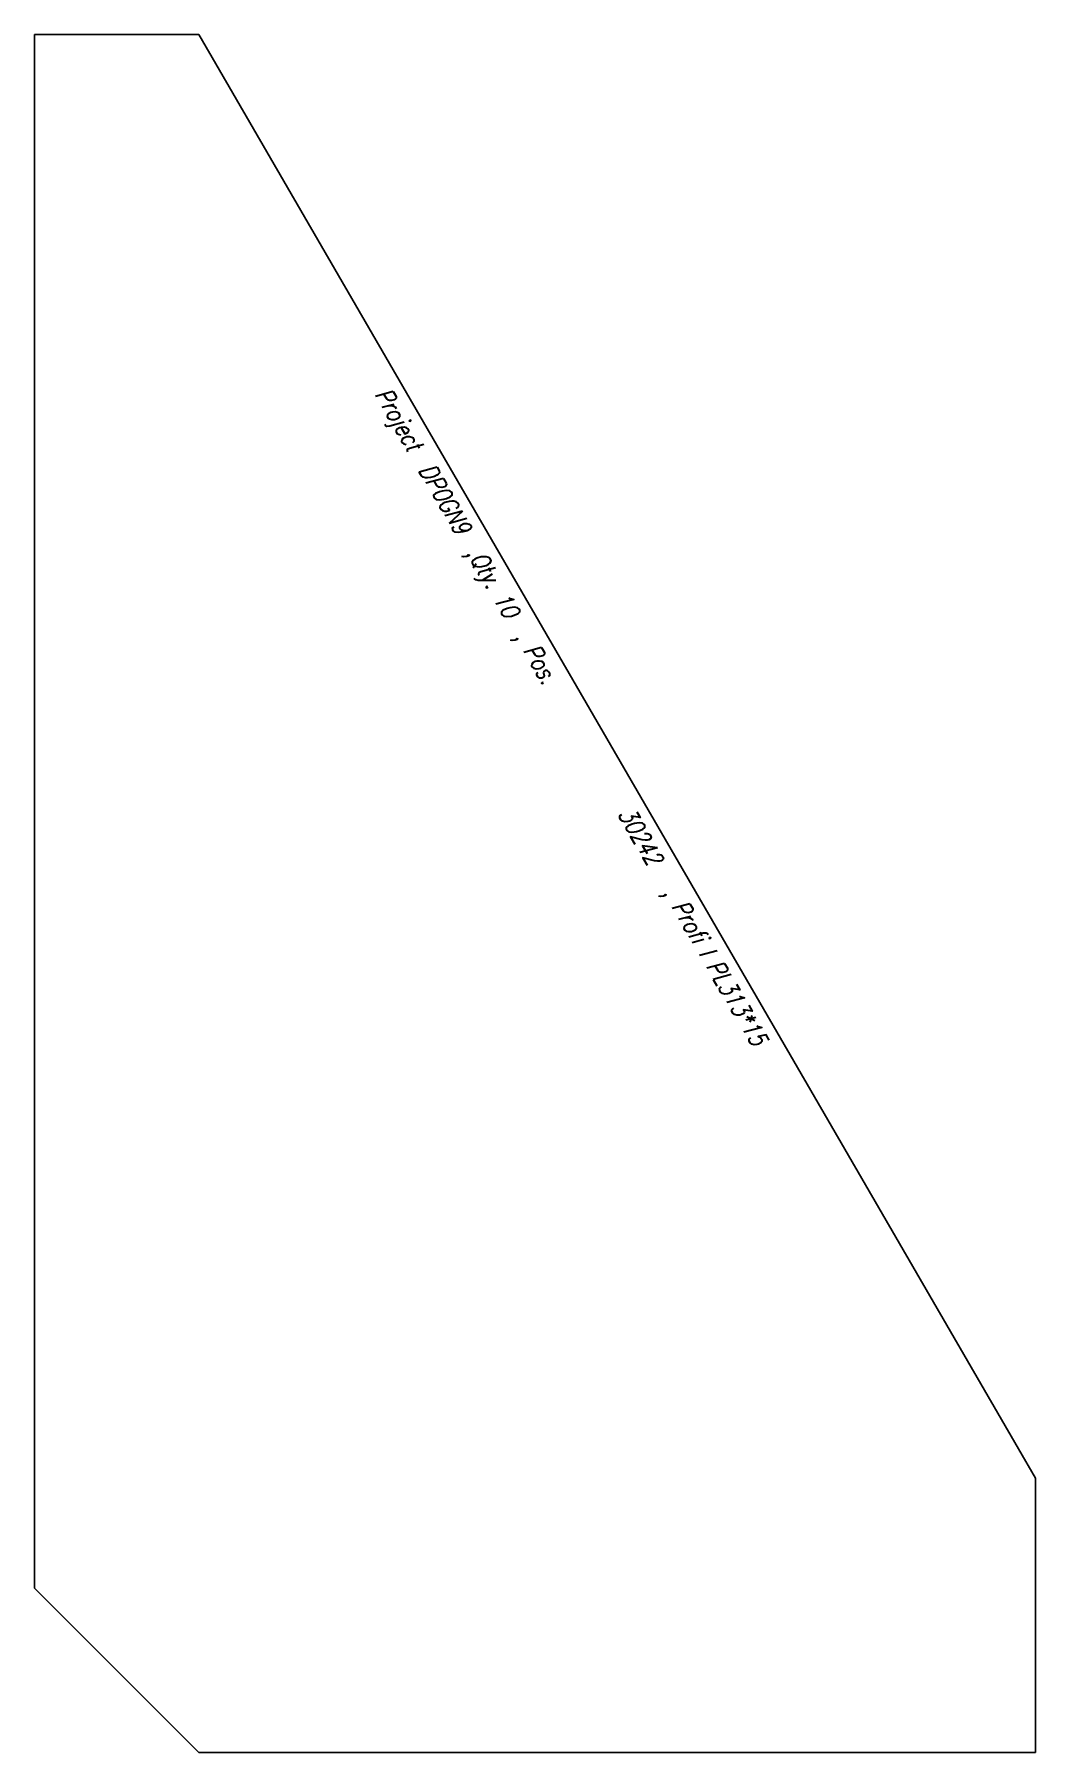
# Model space of a CAD drawing. Extents: x 0 to 182, y -157 to 157.
import ezdxf

# ---------------------------------------------------------------- set-up
doc = ezdxf.new("R2010")
doc.units = 0
doc.header["$LTSCALE"] = 10
doc.layers.add('TEILE', color=7, linetype='CONTINUOUS')
doc.layers.add('UNTERSCHRIFT', color=7, linetype='CONTINUOUS')
doc.styles.get("Standard").update_dxf_attribs({"font": 'ROMANS'})

msp = doc.modelspace()

# ---------------------------------------------------------------- linework, layer by layer
at = {"layer": 'TEILE', "color": 2}
for p, q in [((0, -126.584717), (0, 156.584717)), ((0, 156.584717), (30.000008, 156.584717)), ((30.000008, 156.584717), (182.499939, -106.584793)), ((182.499939, -106.584793), (182.499939, -156.584717)), ((30, -156.584717), (0, -126.584717)), ((182.499939, -156.584717), (30, -156.584717))]:
    msp.add_line(p, q, dxfattribs=at)

# ---------------------------------------------------------------- texts
at = {"layer": 'UNTERSCHRIFT', "color": 2, "oblique": 15, "width": 0.8}
for s, height, rotation, p in [('Project  DP0GN9  ,Qty. 10  , Pos. ', 3.250001, -59.908844, (61.94828, 90.980362)), ('30242', 3.249999, -59.908852, (106.270058, 14.494152)), ('  , Profi l PL313*15', 3.249999, -59.908852, (112.787964, 3.246181))]:
    msp.add_text(s, height=height, rotation=rotation, dxfattribs=at).set_placement(p)

doc.saveas('drawing.dxf')
